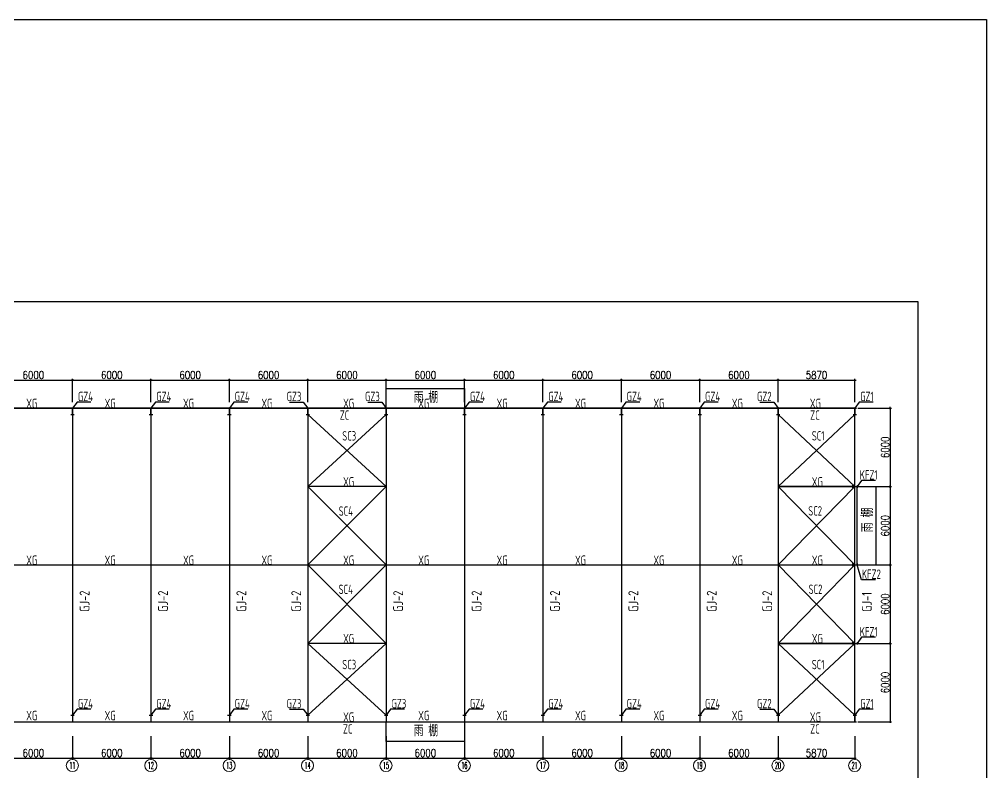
# Model space of a CAD drawing. Header units: millimetres. Extents: x 1471994 to 4527627, y -5186613 to -1927582.
# Drawn here: x 1616045 to 1690078, y -1985219 to -1927582 of the extents above; entities that cross this region are included whole.
import ezdxf
from ezdxf.enums import TextEntityAlignment as Align

# ---------------------------------------------------------------- set-up
doc = ezdxf.new("R2010")
doc.units = ezdxf.units.MM
doc.header["$LTSCALE"] = 1000
doc.header["$PDMODE"] = 34
doc.layers.add('STAIR', color=2, linetype='Continuous')
doc.layers.add('钢架', color=7, linetype='Continuous', lineweight=25)
doc.styles.add('COMPLEX', font='COMPLEX')
doc.styles.add('DIM_FONT', font='simplex.shx', dxfattribs={"width": 0.8, "bigfont": 'hztxt.shx'})
doc.styles.add('TSSD_Label', font='Tssdeng.shx', dxfattribs={"width": 0.7, "bigfont": 'hztxt.shx'})
doc.styles.add('TSSD_Rein', font='Tssdeng.shx', dxfattribs={"width": 0.7, "bigfont": 'hztxt.shx'})
doc.dimstyles.new('WGH(1)', dxfattribs={"dimscale": 1.2, "dimtxt": 100, "dimasz": 0.5, "dimexe": 75, "dimexo": 75, "dimgap": 75, "dimtad": 1, "dimdec": 0, "dimzin": 0, "dimdsep": 46, "dimtxsty": 'DIM_FONT', "dimblk1": '_DIMX', "dimblk2": '_DIMX', "dimsah": 1, "dimcen": 0.09, "dimclrd": 3, "dimclre": 3, "dimclrt": 7, "dimadec": 0, "dimazin": 0, "dimtfac": 1, "dimtdec": 0, "dimtix": 1, "dimtmove": 2, "dimatfit": 3, "dimldrblk": '_DIMX', "dimfxl": 1, "dimtolj": 1, "dimtzin": 0, "dimarcsym": 0})

# ---------------------------------------------------------------- blocks, each defined once
blk = doc.blocks.new('_DIMX')
blk.add_line((-150, 0), (150, 0))
at = {"const_width": 50}
blk.add_lwpolyline([(-70, -70), (70, 70)], dxfattribs=at)
blk = doc.blocks.new('*D177')
at = {"color": 3, "lineweight": -2}
for p, q in [((1614119, -1982431), (1614119, -1984202)), ((1620119, -1982431), (1620119, -1984202)), ((1614120, -1984112), (1620118, -1984112))]:
    blk.add_line(p, q, dxfattribs=at)
at = {"layer": 'Defpoints', "color": 0}
for p in [(1614119, -1982341), (1620119, -1982341), (1620119, -1984112)]:
    blk.add_point(p, dxfattribs=at)
at = {"color": 3, "lineweight": -2, "xscale": 0.6, "yscale": 0.6, "zscale": 0.6, "rotation": 180}
blk.add_blockref('_DIMX', (1614119, -1984112), dxfattribs=at)
at = {"color": 3, "lineweight": -2, "xscale": 0.6, "yscale": 0.6, "zscale": 0.6}
blk.add_blockref('_DIMX', (1620119, -1984112), dxfattribs=at)
at = {"color": 7, "insert": (1617119, -1983722), "char_height": 600, "attachment_point": 5, "style": 'DIM_FONT'}
blk.add_mtext('\\A1;6000', dxfattribs=at)
blk = doc.blocks.new('*D178')
at = {"color": 3, "lineweight": -2}
for p, q in [((1620119, -1982431), (1620119, -1984202)), ((1626119, -1982431), (1626119, -1984202)), ((1620120, -1984112), (1626118, -1984112))]:
    blk.add_line(p, q, dxfattribs=at)
at = {"layer": 'Defpoints', "color": 0}
for p in [(1620119, -1982341), (1626119, -1982341), (1626119, -1984112)]:
    blk.add_point(p, dxfattribs=at)
at = {"color": 3, "lineweight": -2, "xscale": 0.6, "yscale": 0.6, "zscale": 0.6, "rotation": 180}
blk.add_blockref('_DIMX', (1620119, -1984112), dxfattribs=at)
at = {"color": 3, "lineweight": -2, "xscale": 0.6, "yscale": 0.6, "zscale": 0.6}
blk.add_blockref('_DIMX', (1626119, -1984112), dxfattribs=at)
at = {"color": 7, "insert": (1623119, -1983722), "char_height": 600, "attachment_point": 5, "style": 'DIM_FONT'}
blk.add_mtext('\\A1;6000', dxfattribs=at)
blk = doc.blocks.new('*D179')
at = {"color": 3, "lineweight": -2}
for p, q in [((1626119, -1982431), (1626119, -1984202)), ((1632119, -1982431), (1632119, -1984202)), ((1626120, -1984112), (1632118, -1984112))]:
    blk.add_line(p, q, dxfattribs=at)
at = {"layer": 'Defpoints', "color": 0}
for p in [(1626119, -1982341), (1632119, -1982341), (1632119, -1984112)]:
    blk.add_point(p, dxfattribs=at)
at = {"color": 3, "lineweight": -2, "xscale": 0.6, "yscale": 0.6, "zscale": 0.6, "rotation": 180}
blk.add_blockref('_DIMX', (1626119, -1984112), dxfattribs=at)
at = {"color": 3, "lineweight": -2, "xscale": 0.6, "yscale": 0.6, "zscale": 0.6}
blk.add_blockref('_DIMX', (1632119, -1984112), dxfattribs=at)
at = {"color": 7, "insert": (1629119, -1983722), "char_height": 600, "attachment_point": 5, "style": 'DIM_FONT'}
blk.add_mtext('\\A1;6000', dxfattribs=at)
blk = doc.blocks.new('*D180')
at = {"color": 3, "lineweight": -2}
for p, q in [((1632119, -1982431), (1632119, -1984202)), ((1638119, -1982431), (1638119, -1984202)), ((1632120, -1984112), (1638118, -1984112))]:
    blk.add_line(p, q, dxfattribs=at)
at = {"layer": 'Defpoints', "color": 0}
for p in [(1632119, -1982341), (1638119, -1982341), (1638119, -1984112)]:
    blk.add_point(p, dxfattribs=at)
at = {"color": 3, "lineweight": -2, "xscale": 0.6, "yscale": 0.6, "zscale": 0.6, "rotation": 180}
blk.add_blockref('_DIMX', (1632119, -1984112), dxfattribs=at)
at = {"color": 3, "lineweight": -2, "xscale": 0.6, "yscale": 0.6, "zscale": 0.6}
blk.add_blockref('_DIMX', (1638119, -1984112), dxfattribs=at)
at = {"color": 7, "insert": (1635119, -1983722), "char_height": 600, "attachment_point": 5, "style": 'DIM_FONT'}
blk.add_mtext('\\A1;6000', dxfattribs=at)
blk = doc.blocks.new('*D181')
at = {"color": 3, "lineweight": -2}
for p, q in [((1638119, -1982431), (1638119, -1984202)), ((1644119, -1982431), (1644119, -1984202)), ((1638120, -1984112), (1644118, -1984112))]:
    blk.add_line(p, q, dxfattribs=at)
at = {"layer": 'Defpoints', "color": 0}
for p in [(1638119, -1982341), (1644119, -1982341), (1644119, -1984112)]:
    blk.add_point(p, dxfattribs=at)
at = {"color": 3, "lineweight": -2, "xscale": 0.6, "yscale": 0.6, "zscale": 0.6, "rotation": 180}
blk.add_blockref('_DIMX', (1638119, -1984112), dxfattribs=at)
at = {"color": 3, "lineweight": -2, "xscale": 0.6, "yscale": 0.6, "zscale": 0.6}
blk.add_blockref('_DIMX', (1644119, -1984112), dxfattribs=at)
at = {"color": 7, "insert": (1641119, -1983722), "char_height": 600, "attachment_point": 5, "style": 'DIM_FONT'}
blk.add_mtext('\\A1;6000', dxfattribs=at)
blk = doc.blocks.new('*D182')
at = {"color": 3, "lineweight": -2}
for p, q in [((1644119, -1982431), (1644119, -1984202)), ((1650119, -1982431), (1650119, -1984202)), ((1644120, -1984112), (1650118, -1984112))]:
    blk.add_line(p, q, dxfattribs=at)
at = {"layer": 'Defpoints', "color": 0}
for p in [(1644119, -1982341), (1650119, -1982341), (1650119, -1984112)]:
    blk.add_point(p, dxfattribs=at)
at = {"color": 3, "lineweight": -2, "xscale": 0.6, "yscale": 0.6, "zscale": 0.6, "rotation": 180}
blk.add_blockref('_DIMX', (1644119, -1984112), dxfattribs=at)
at = {"color": 3, "lineweight": -2, "xscale": 0.6, "yscale": 0.6, "zscale": 0.6}
blk.add_blockref('_DIMX', (1650119, -1984112), dxfattribs=at)
at = {"color": 7, "insert": (1647119, -1983722), "char_height": 600, "attachment_point": 5, "style": 'DIM_FONT'}
blk.add_mtext('\\A1;6000', dxfattribs=at)
blk = doc.blocks.new('*D183')
at = {"color": 3, "lineweight": -2}
for p, q in [((1650119, -1982431), (1650119, -1984202)), ((1656119, -1982431), (1656119, -1984202)), ((1650120, -1984112), (1656118, -1984112))]:
    blk.add_line(p, q, dxfattribs=at)
at = {"layer": 'Defpoints', "color": 0}
for p in [(1650119, -1982341), (1656119, -1982341), (1656119, -1984112)]:
    blk.add_point(p, dxfattribs=at)
at = {"color": 3, "lineweight": -2, "xscale": 0.6, "yscale": 0.6, "zscale": 0.6, "rotation": 180}
blk.add_blockref('_DIMX', (1650119, -1984112), dxfattribs=at)
at = {"color": 3, "lineweight": -2, "xscale": 0.6, "yscale": 0.6, "zscale": 0.6}
blk.add_blockref('_DIMX', (1656119, -1984112), dxfattribs=at)
at = {"color": 7, "insert": (1653119, -1983722), "char_height": 600, "attachment_point": 5, "style": 'DIM_FONT'}
blk.add_mtext('\\A1;6000', dxfattribs=at)
blk = doc.blocks.new('*D184')
at = {"color": 3, "lineweight": -2}
for p, q in [((1656119, -1982431), (1656119, -1984202)), ((1662119, -1982431), (1662119, -1984202)), ((1656120, -1984112), (1662118, -1984112))]:
    blk.add_line(p, q, dxfattribs=at)
at = {"layer": 'Defpoints', "color": 0}
for p in [(1656119, -1982341), (1662119, -1982341), (1662119, -1984112)]:
    blk.add_point(p, dxfattribs=at)
at = {"color": 3, "lineweight": -2, "xscale": 0.6, "yscale": 0.6, "zscale": 0.6, "rotation": 180}
blk.add_blockref('_DIMX', (1656119, -1984112), dxfattribs=at)
at = {"color": 3, "lineweight": -2, "xscale": 0.6, "yscale": 0.6, "zscale": 0.6}
blk.add_blockref('_DIMX', (1662119, -1984112), dxfattribs=at)
at = {"color": 7, "insert": (1659119, -1983722), "char_height": 600, "attachment_point": 5, "style": 'DIM_FONT'}
blk.add_mtext('\\A1;6000', dxfattribs=at)
blk = doc.blocks.new('*D185')
at = {"color": 3, "lineweight": -2}
for p, q in [((1662119, -1982431), (1662119, -1984202)), ((1668119, -1982431), (1668119, -1984202)), ((1662120, -1984112), (1668118, -1984112))]:
    blk.add_line(p, q, dxfattribs=at)
at = {"layer": 'Defpoints', "color": 0}
for p in [(1662119, -1982341), (1668119, -1982341), (1668119, -1984112)]:
    blk.add_point(p, dxfattribs=at)
at = {"color": 3, "lineweight": -2, "xscale": 0.6, "yscale": 0.6, "zscale": 0.6, "rotation": 180}
blk.add_blockref('_DIMX', (1662119, -1984112), dxfattribs=at)
at = {"color": 3, "lineweight": -2, "xscale": 0.6, "yscale": 0.6, "zscale": 0.6}
blk.add_blockref('_DIMX', (1668119, -1984112), dxfattribs=at)
at = {"color": 7, "insert": (1665119, -1983722), "char_height": 600, "attachment_point": 5, "style": 'DIM_FONT'}
blk.add_mtext('\\A1;6000', dxfattribs=at)
blk = doc.blocks.new('*D186')
at = {"color": 3, "lineweight": -2}
for p, q in [((1668119, -1982431), (1668119, -1984202)), ((1674119, -1982431), (1674119, -1984202)), ((1668120, -1984112), (1674118, -1984112))]:
    blk.add_line(p, q, dxfattribs=at)
at = {"layer": 'Defpoints', "color": 0}
for p in [(1668119, -1982341), (1674119, -1982341), (1674119, -1984112)]:
    blk.add_point(p, dxfattribs=at)
at = {"color": 3, "lineweight": -2, "xscale": 0.6, "yscale": 0.6, "zscale": 0.6, "rotation": 180}
blk.add_blockref('_DIMX', (1668119, -1984112), dxfattribs=at)
at = {"color": 3, "lineweight": -2, "xscale": 0.6, "yscale": 0.6, "zscale": 0.6}
blk.add_blockref('_DIMX', (1674119, -1984112), dxfattribs=at)
at = {"color": 7, "insert": (1671119, -1983722), "char_height": 600, "attachment_point": 5, "style": 'DIM_FONT'}
blk.add_mtext('\\A1;6000', dxfattribs=at)
blk = doc.blocks.new('*D187')
at = {"color": 3, "lineweight": -2}
for p, q in [((1674119, -1982431), (1674119, -1984202)), ((1679989, -1982431), (1679989, -1984202)), ((1674120, -1984112), (1679988, -1984112))]:
    blk.add_line(p, q, dxfattribs=at)
at = {"layer": 'Defpoints', "color": 0}
for p in [(1674119, -1982341), (1679989, -1982341), (1679989, -1984112)]:
    blk.add_point(p, dxfattribs=at)
at = {"color": 3, "lineweight": -2, "xscale": 0.6, "yscale": 0.6, "zscale": 0.6, "rotation": 180}
blk.add_blockref('_DIMX', (1674119, -1984112), dxfattribs=at)
at = {"color": 3, "lineweight": -2, "xscale": 0.6, "yscale": 0.6, "zscale": 0.6}
blk.add_blockref('_DIMX', (1679989, -1984112), dxfattribs=at)
at = {"color": 7, "insert": (1677054, -1983722), "char_height": 600, "attachment_point": 5, "style": 'DIM_FONT'}
blk.add_mtext('\\A1;5870', dxfattribs=at)
blk = doc.blocks.new('*D189')
at = {"color": 3, "lineweight": -2}
for p, q in [((1614119, -1956860), (1614119, -1955090)), ((1614120, -1955180), (1620118, -1955180)), ((1620119, -1956860), (1620119, -1955090))]:
    blk.add_line(p, q, dxfattribs=at)
at = {"layer": 'Defpoints', "color": 0}
for p in [(1620119, -1955180), (1614119, -1956950), (1620119, -1956950)]:
    blk.add_point(p, dxfattribs=at)
at = {"color": 3, "lineweight": -2, "xscale": 0.6, "yscale": 0.6, "zscale": 0.6, "rotation": 180}
blk.add_blockref('_DIMX', (1614119, -1955180), dxfattribs=at)
at = {"color": 3, "lineweight": -2, "xscale": 0.6, "yscale": 0.6, "zscale": 0.6}
blk.add_blockref('_DIMX', (1620119, -1955180), dxfattribs=at)
at = {"color": 7, "insert": (1617119, -1954790), "char_height": 600, "attachment_point": 5, "style": 'DIM_FONT'}
blk.add_mtext('\\A1;6000', dxfattribs=at)
blk = doc.blocks.new('*D190')
at = {"color": 3, "lineweight": -2}
for p, q in [((1620119, -1956860), (1620119, -1955090)), ((1620120, -1955180), (1626118, -1955180)), ((1626119, -1956860), (1626119, -1955090))]:
    blk.add_line(p, q, dxfattribs=at)
at = {"layer": 'Defpoints', "color": 0}
for p in [(1626119, -1955180), (1620119, -1956950), (1626119, -1956950)]:
    blk.add_point(p, dxfattribs=at)
at = {"color": 3, "lineweight": -2, "xscale": 0.6, "yscale": 0.6, "zscale": 0.6, "rotation": 180}
blk.add_blockref('_DIMX', (1620119, -1955180), dxfattribs=at)
at = {"color": 3, "lineweight": -2, "xscale": 0.6, "yscale": 0.6, "zscale": 0.6}
blk.add_blockref('_DIMX', (1626119, -1955180), dxfattribs=at)
at = {"color": 7, "insert": (1623119, -1954790), "char_height": 600, "attachment_point": 5, "style": 'DIM_FONT'}
blk.add_mtext('\\A1;6000', dxfattribs=at)
blk = doc.blocks.new('*D191')
at = {"color": 3, "lineweight": -2}
for p, q in [((1626119, -1956860), (1626119, -1955090)), ((1626120, -1955180), (1632118, -1955180)), ((1632119, -1956860), (1632119, -1955090))]:
    blk.add_line(p, q, dxfattribs=at)
at = {"layer": 'Defpoints', "color": 0}
for p in [(1632119, -1955180), (1626119, -1956950), (1632119, -1956950)]:
    blk.add_point(p, dxfattribs=at)
at = {"color": 3, "lineweight": -2, "xscale": 0.6, "yscale": 0.6, "zscale": 0.6, "rotation": 180}
blk.add_blockref('_DIMX', (1626119, -1955180), dxfattribs=at)
at = {"color": 3, "lineweight": -2, "xscale": 0.6, "yscale": 0.6, "zscale": 0.6}
blk.add_blockref('_DIMX', (1632119, -1955180), dxfattribs=at)
at = {"color": 7, "insert": (1629119, -1954790), "char_height": 600, "attachment_point": 5, "style": 'DIM_FONT'}
blk.add_mtext('\\A1;6000', dxfattribs=at)
blk = doc.blocks.new('*D192')
at = {"color": 3, "lineweight": -2}
for p, q in [((1632119, -1956860), (1632119, -1955090)), ((1632120, -1955180), (1638118, -1955180)), ((1638119, -1956860), (1638119, -1955090))]:
    blk.add_line(p, q, dxfattribs=at)
at = {"layer": 'Defpoints', "color": 0}
for p in [(1638119, -1955180), (1632119, -1956950), (1638119, -1956950)]:
    blk.add_point(p, dxfattribs=at)
at = {"color": 3, "lineweight": -2, "xscale": 0.6, "yscale": 0.6, "zscale": 0.6, "rotation": 180}
blk.add_blockref('_DIMX', (1632119, -1955180), dxfattribs=at)
at = {"color": 3, "lineweight": -2, "xscale": 0.6, "yscale": 0.6, "zscale": 0.6}
blk.add_blockref('_DIMX', (1638119, -1955180), dxfattribs=at)
at = {"color": 7, "insert": (1635119, -1954790), "char_height": 600, "attachment_point": 5, "style": 'DIM_FONT'}
blk.add_mtext('\\A1;6000', dxfattribs=at)
blk = doc.blocks.new('*D193')
at = {"color": 3, "lineweight": -2}
for p, q in [((1638119, -1956860), (1638119, -1955090)), ((1638120, -1955180), (1644118, -1955180)), ((1644119, -1956860), (1644119, -1955090))]:
    blk.add_line(p, q, dxfattribs=at)
at = {"layer": 'Defpoints', "color": 0}
for p in [(1644119, -1955180), (1638119, -1956950), (1644119, -1956950)]:
    blk.add_point(p, dxfattribs=at)
at = {"color": 3, "lineweight": -2, "xscale": 0.6, "yscale": 0.6, "zscale": 0.6, "rotation": 180}
blk.add_blockref('_DIMX', (1638119, -1955180), dxfattribs=at)
at = {"color": 3, "lineweight": -2, "xscale": 0.6, "yscale": 0.6, "zscale": 0.6}
blk.add_blockref('_DIMX', (1644119, -1955180), dxfattribs=at)
at = {"color": 7, "insert": (1641119, -1954790), "char_height": 600, "attachment_point": 5, "style": 'DIM_FONT'}
blk.add_mtext('\\A1;6000', dxfattribs=at)
blk = doc.blocks.new('*D194')
at = {"color": 3, "lineweight": -2}
for p, q in [((1644119, -1956860), (1644119, -1955090)), ((1644120, -1955180), (1650118, -1955180)), ((1650119, -1956860), (1650119, -1955090))]:
    blk.add_line(p, q, dxfattribs=at)
at = {"layer": 'Defpoints', "color": 0}
for p in [(1650119, -1955180), (1644119, -1956950), (1650119, -1956950)]:
    blk.add_point(p, dxfattribs=at)
at = {"color": 3, "lineweight": -2, "xscale": 0.6, "yscale": 0.6, "zscale": 0.6, "rotation": 180}
blk.add_blockref('_DIMX', (1644119, -1955180), dxfattribs=at)
at = {"color": 3, "lineweight": -2, "xscale": 0.6, "yscale": 0.6, "zscale": 0.6}
blk.add_blockref('_DIMX', (1650119, -1955180), dxfattribs=at)
at = {"color": 7, "insert": (1647119, -1954790), "char_height": 600, "attachment_point": 5, "style": 'DIM_FONT'}
blk.add_mtext('\\A1;6000', dxfattribs=at)
blk = doc.blocks.new('*D195')
at = {"color": 3, "lineweight": -2}
for p, q in [((1650119, -1956860), (1650119, -1955090)), ((1650120, -1955180), (1656118, -1955180)), ((1656119, -1956860), (1656119, -1955090))]:
    blk.add_line(p, q, dxfattribs=at)
at = {"layer": 'Defpoints', "color": 0}
for p in [(1656119, -1955180), (1650119, -1956950), (1656119, -1956950)]:
    blk.add_point(p, dxfattribs=at)
at = {"color": 3, "lineweight": -2, "xscale": 0.6, "yscale": 0.6, "zscale": 0.6, "rotation": 180}
blk.add_blockref('_DIMX', (1650119, -1955180), dxfattribs=at)
at = {"color": 3, "lineweight": -2, "xscale": 0.6, "yscale": 0.6, "zscale": 0.6}
blk.add_blockref('_DIMX', (1656119, -1955180), dxfattribs=at)
at = {"color": 7, "insert": (1653119, -1954790), "char_height": 600, "attachment_point": 5, "style": 'DIM_FONT'}
blk.add_mtext('\\A1;6000', dxfattribs=at)
blk = doc.blocks.new('*D196')
at = {"color": 3, "lineweight": -2}
for p, q in [((1656119, -1956860), (1656119, -1955090)), ((1656120, -1955180), (1662118, -1955180)), ((1662119, -1956860), (1662119, -1955090))]:
    blk.add_line(p, q, dxfattribs=at)
at = {"layer": 'Defpoints', "color": 0}
for p in [(1662119, -1955180), (1656119, -1956950), (1662119, -1956950)]:
    blk.add_point(p, dxfattribs=at)
at = {"color": 3, "lineweight": -2, "xscale": 0.6, "yscale": 0.6, "zscale": 0.6, "rotation": 180}
blk.add_blockref('_DIMX', (1656119, -1955180), dxfattribs=at)
at = {"color": 3, "lineweight": -2, "xscale": 0.6, "yscale": 0.6, "zscale": 0.6}
blk.add_blockref('_DIMX', (1662119, -1955180), dxfattribs=at)
at = {"color": 7, "insert": (1659119, -1954790), "char_height": 600, "attachment_point": 5, "style": 'DIM_FONT'}
blk.add_mtext('\\A1;6000', dxfattribs=at)
blk = doc.blocks.new('*D197')
at = {"color": 3, "lineweight": -2}
for p, q in [((1662119, -1956860), (1662119, -1955090)), ((1662120, -1955180), (1668118, -1955180)), ((1668119, -1956860), (1668119, -1955090))]:
    blk.add_line(p, q, dxfattribs=at)
at = {"layer": 'Defpoints', "color": 0}
for p in [(1668119, -1955180), (1662119, -1956950), (1668119, -1956950)]:
    blk.add_point(p, dxfattribs=at)
at = {"color": 3, "lineweight": -2, "xscale": 0.6, "yscale": 0.6, "zscale": 0.6, "rotation": 180}
blk.add_blockref('_DIMX', (1662119, -1955180), dxfattribs=at)
at = {"color": 3, "lineweight": -2, "xscale": 0.6, "yscale": 0.6, "zscale": 0.6}
blk.add_blockref('_DIMX', (1668119, -1955180), dxfattribs=at)
at = {"color": 7, "insert": (1665119, -1954790), "char_height": 600, "attachment_point": 5, "style": 'DIM_FONT'}
blk.add_mtext('\\A1;6000', dxfattribs=at)
blk = doc.blocks.new('*D198')
at = {"color": 3, "lineweight": -2}
for p, q in [((1668119, -1956860), (1668119, -1955090)), ((1668120, -1955180), (1674118, -1955180)), ((1674119, -1956860), (1674119, -1955090))]:
    blk.add_line(p, q, dxfattribs=at)
at = {"layer": 'Defpoints', "color": 0}
for p in [(1674119, -1955180), (1668119, -1956950), (1674119, -1956950)]:
    blk.add_point(p, dxfattribs=at)
at = {"color": 3, "lineweight": -2, "xscale": 0.6, "yscale": 0.6, "zscale": 0.6, "rotation": 180}
blk.add_blockref('_DIMX', (1668119, -1955180), dxfattribs=at)
at = {"color": 3, "lineweight": -2, "xscale": 0.6, "yscale": 0.6, "zscale": 0.6}
blk.add_blockref('_DIMX', (1674119, -1955180), dxfattribs=at)
at = {"color": 7, "insert": (1671119, -1954790), "char_height": 600, "attachment_point": 5, "style": 'DIM_FONT'}
blk.add_mtext('\\A1;6000', dxfattribs=at)
blk = doc.blocks.new('*D199')
at = {"color": 3, "lineweight": -2}
for p, q in [((1674119, -1956860), (1674119, -1955090)), ((1674120, -1955180), (1679988, -1955180)), ((1679989, -1956860), (1679989, -1955090))]:
    blk.add_line(p, q, dxfattribs=at)
at = {"layer": 'Defpoints', "color": 0}
for p in [(1679989, -1955180), (1674119, -1956950), (1679989, -1956950)]:
    blk.add_point(p, dxfattribs=at)
at = {"color": 3, "lineweight": -2, "xscale": 0.6, "yscale": 0.6, "zscale": 0.6, "rotation": 180}
blk.add_blockref('_DIMX', (1674119, -1955180), dxfattribs=at)
at = {"color": 3, "lineweight": -2, "xscale": 0.6, "yscale": 0.6, "zscale": 0.6}
blk.add_blockref('_DIMX', (1679989, -1955180), dxfattribs=at)
at = {"color": 7, "insert": (1677054, -1954790), "char_height": 600, "attachment_point": 5, "style": 'DIM_FONT'}
blk.add_mtext('\\A1;5870', dxfattribs=at)
blk = doc.blocks.new('*D229')
at = {"color": 3, "lineweight": -2}
for p, q in [((1680209, -1957326), (1682791, -1957326)), ((1682701, -1957326), (1682701, -1963325)), ((1680079, -1963326), (1682791, -1963326))]:
    blk.add_line(p, q, dxfattribs=at)
at = {"layer": 'Defpoints', "color": 0}
for p in [(1680119, -1957326), (1679989, -1963326), (1682701, -1963326)]:
    blk.add_point(p, dxfattribs=at)
at = {"color": 3, "lineweight": -2, "xscale": 0.6, "yscale": 0.6, "zscale": 0.6}
for p, rotation in [((1682701, -1957326), 90), ((1682701, -1963326), 270)]:
    blk.add_blockref('_DIMX', p, dxfattribs=dict(at, rotation=rotation))
at = {"color": 7, "insert": (1682311, -1960326), "char_height": 600, "attachment_point": 5, "rotation": 90, "style": 'DIM_FONT'}
blk.add_mtext('\\A1;6000', dxfattribs=at)
blk = doc.blocks.new('*D230')
at = {"color": 3, "lineweight": -2}
for p, q in [((1680079, -1963326), (1682791, -1963326)), ((1682701, -1963326), (1682701, -1969325)), ((1680079, -1969326), (1682791, -1969326))]:
    blk.add_line(p, q, dxfattribs=at)
at = {"layer": 'Defpoints', "color": 0}
for p in [(1679989, -1963326), (1679989, -1969326), (1682701, -1969326)]:
    blk.add_point(p, dxfattribs=at)
at = {"color": 3, "lineweight": -2, "xscale": 0.6, "yscale": 0.6, "zscale": 0.6}
for p, rotation in [((1682701, -1963326), 90), ((1682701, -1969326), 270)]:
    blk.add_blockref('_DIMX', p, dxfattribs=dict(at, rotation=rotation))
at = {"color": 7, "insert": (1682311, -1966326), "char_height": 600, "attachment_point": 5, "rotation": 90, "style": 'DIM_FONT'}
blk.add_mtext('\\A1;6000', dxfattribs=at)
blk = doc.blocks.new('*D231')
at = {"color": 3, "lineweight": -2}
for p, q in [((1680079, -1969326), (1682791, -1969326)), ((1682701, -1969326), (1682701, -1975325)), ((1680079, -1975326), (1682791, -1975326))]:
    blk.add_line(p, q, dxfattribs=at)
at = {"layer": 'Defpoints', "color": 0}
for p in [(1679989, -1969326), (1679989, -1975326), (1682701, -1975326)]:
    blk.add_point(p, dxfattribs=at)
at = {"color": 3, "lineweight": -2, "xscale": 0.6, "yscale": 0.6, "zscale": 0.6}
for p, rotation in [((1682701, -1969326), 90), ((1682701, -1975326), 270)]:
    blk.add_blockref('_DIMX', p, dxfattribs=dict(at, rotation=rotation))
at = {"color": 7, "insert": (1682311, -1972326), "char_height": 600, "attachment_point": 5, "rotation": 90, "style": 'DIM_FONT'}
blk.add_mtext('\\A1;6000', dxfattribs=at)
blk = doc.blocks.new('*D232')
at = {"color": 3, "lineweight": -2}
for p, q in [((1680079, -1975326), (1682791, -1975326)), ((1682701, -1975326), (1682701, -1981325)), ((1680209, -1981326), (1682791, -1981326))]:
    blk.add_line(p, q, dxfattribs=at)
at = {"layer": 'Defpoints', "color": 0}
for p in [(1679989, -1975326), (1680119, -1981326), (1682701, -1981326)]:
    blk.add_point(p, dxfattribs=at)
at = {"color": 3, "lineweight": -2, "xscale": 0.6, "yscale": 0.6, "zscale": 0.6}
for p, rotation in [((1682701, -1975326), 90), ((1682701, -1981326), 270)]:
    blk.add_blockref('_DIMX', p, dxfattribs=dict(at, rotation=rotation))
at = {"color": 7, "insert": (1682311, -1978326), "char_height": 600, "attachment_point": 5, "rotation": 90, "style": 'DIM_FONT'}
blk.add_mtext('\\A1;6000', dxfattribs=at)
blk = doc.blocks.new('轴线标号')
at = {"lineweight": 13}
blk.add_circle((0, 0), 0.5, dxfattribs=at)
at = {"layer": '钢架', "lineweight": 13, "style": 'COMPLEX', "width": 1.041667}
blk.add_attdef('A', text='', height=0.56, dxfattribs=at).set_placement((-0.25, -0.28), (0.25, -0.28), align=Align.FIT)

msp = doc.modelspace()

# ---------------------------------------------------------------- linework, layer by layer
for p, q in [((1679988.9, -1957325.9), (1560248.9, -1957325.9)), ((1560248.9, -1957325.9), (1679988.9, -1957325.9)), ((1619988.9, -1957325.9), (1620248.9, -1957325.9)), ((1619988.9, -1957325.9), (1620248.9, -1957325.9)), ((1620459.6, -1956861.7), (1620118.9, -1957325.9)), ((1620118.9, -1957325.9), (1620118.9, -1981325.9)), ((1620118.9, -1957825.9), (1620118.9, -1957325.9)), ((1620118.9, -1957325.9), (1620118.9, -1957825.9)), ((1621521.5, -1956861.7), (1620459.6, -1956861.7)), ((1625988.9, -1957325.9), (1626248.9, -1957325.9)), ((1625988.9, -1957325.9), (1626248.9, -1957325.9)), ((1626459.6, -1956861.7), (1626118.9, -1957325.9)), ((1626118.9, -1957325.9), (1626118.9, -1981325.9)), ((1626118.9, -1957825.9), (1626118.9, -1957325.9)), ((1626118.9, -1957325.9), (1626118.9, -1957825.9)), ((1627521.5, -1956861.7), (1626459.6, -1956861.7)), ((1631988.9, -1957325.9), (1632248.9, -1957325.9)), ((1631988.9, -1957325.9), (1632248.9, -1957325.9)), ((1632459.6, -1956861.7), (1632118.9, -1957325.9)), ((1632118.9, -1957325.9), (1632118.9, -1981325.9)), ((1632118.9, -1957825.9), (1632118.9, -1957325.9)), ((1632118.9, -1957325.9), (1632118.9, -1957825.9)), ((1633521.5, -1956861.7), (1632459.6, -1956861.7)), ((1636716.3, -1956861.7), (1637778.2, -1956861.7)), ((1637778.2, -1956861.7), (1638118.9, -1957325.9)), ((1637988.9, -1957325.9), (1638248.9, -1957325.9)), ((1637988.9, -1957325.9), (1638248.9, -1957325.9)), ((1638118.9, -1957325.9), (1638118.9, -1981325.9)), ((1638118.9, -1957825.9), (1638118.9, -1957325.9)), ((1638118.9, -1957325.9), (1638118.9, -1957825.9)), ((1642716.3, -1956861.7), (1643778.2, -1956861.7)), ((1643778.2, -1956861.7), (1644118.9, -1957325.9)), ((1643988.9, -1957325.9), (1644248.9, -1957325.9)), ((1643988.9, -1957325.9), (1644248.9, -1957325.9)), ((1644118.9, -1957325.9), (1644118.9, -1981325.9)), ((1644118.9, -1957825.9), (1644118.9, -1957325.9)), ((1644118.9, -1957325.9), (1644118.9, -1957825.9)), ((1649988.9, -1957325.9), (1650248.9, -1957325.9)), ((1649988.9, -1957325.9), (1650248.9, -1957325.9)), ((1650459.6, -1956861.7), (1650118.9, -1957325.9)), ((1650118.9, -1957325.9), (1650118.9, -1981325.9)), ((1650118.9, -1957825.9), (1650118.9, -1957325.9)), ((1650118.9, -1957325.9), (1650118.9, -1957825.9)), ((1651521.5, -1956861.7), (1650459.6, -1956861.7)), ((1655988.9, -1957325.9), (1656248.9, -1957325.9)), ((1655988.9, -1957325.9), (1656248.9, -1957325.9)), ((1656459.6, -1956861.7), (1656118.9, -1957325.9)), ((1656118.9, -1957325.9), (1656118.9, -1981325.9)), ((1656118.9, -1957825.9), (1656118.9, -1957325.9)), ((1656118.9, -1957325.9), (1656118.9, -1957825.9)), ((1657521.5, -1956861.7), (1656459.6, -1956861.7)), ((1661988.9, -1957325.9), (1662248.9, -1957325.9)), ((1661988.9, -1957325.9), (1662248.9, -1957325.9)), ((1662459.6, -1956861.7), (1662118.9, -1957325.9)), ((1662118.9, -1957325.9), (1662118.9, -1981325.9)), ((1662118.9, -1957825.9), (1662118.9, -1957325.9)), ((1662118.9, -1957325.9), (1662118.9, -1957825.9)), ((1663521.5, -1956861.7), (1662459.6, -1956861.7)), ((1667988.9, -1957325.9), (1668248.9, -1957325.9)), ((1667988.9, -1957325.9), (1668248.9, -1957325.9)), ((1668459.6, -1956861.7), (1668118.9, -1957325.9)), ((1668118.9, -1957325.9), (1668118.9, -1981325.9)), ((1668118.9, -1957825.9), (1668118.9, -1957325.9)), ((1668118.9, -1957325.9), (1668118.9, -1957825.9)), ((1669521.5, -1956861.7), (1668459.6, -1956861.7)), ((1672716.3, -1956861.7), (1673778.2, -1956861.7)), ((1673778.2, -1956861.7), (1674118.9, -1957325.9)), ((1673988.9, -1957325.9), (1674248.9, -1957325.9)), ((1673988.9, -1957325.9), (1674248.9, -1957325.9)), ((1674118.9, -1957325.9), (1674118.9, -1981325.9)), ((1674118.9, -1957825.9), (1674118.9, -1957325.9)), ((1674118.9, -1957325.9), (1674118.9, -1957825.9)), ((1679858.9, -1957325.9), (1680118.9, -1957325.9)), ((1679858.9, -1957325.9), (1680118.9, -1957325.9)), ((1680329.6, -1956861.7), (1679988.9, -1957325.9)), ((1679988.9, -1981325.9), (1679988.9, -1957325.9)), ((1679988.9, -1957825.9), (1679988.9, -1957325.9)), ((1679988.9, -1957325.9), (1679988.9, -1957825.9)), ((1681391.5, -1956861.7), (1680329.6, -1956861.7)), ((1619988.9, -1957825.9), (1620248.9, -1957825.9)), ((1619988.9, -1957825.9), (1620248.9, -1957825.9)), ((1625988.9, -1957825.9), (1626248.9, -1957825.9)), ((1625988.9, -1957825.9), (1626248.9, -1957825.9)), ((1631988.9, -1957825.9), (1632248.9, -1957825.9)), ((1631988.9, -1957825.9), (1632248.9, -1957825.9)), ((1637988.9, -1957825.9), (1638248.9, -1957825.9)), ((1637988.9, -1957825.9), (1638248.9, -1957825.9)), ((1638118.9, -1963325.9), (1644118.9, -1957825.9)), ((1638118.9, -1957825.9), (1644118.9, -1963325.9)), ((1643988.9, -1957825.9), (1644248.9, -1957825.9)), ((1643988.9, -1957825.9), (1644248.9, -1957825.9)), ((1649988.9, -1957825.9), (1650248.9, -1957825.9)), ((1649988.9, -1957825.9), (1650248.9, -1957825.9)), ((1655988.9, -1957825.9), (1656248.9, -1957825.9)), ((1655988.9, -1957825.9), (1656248.9, -1957825.9)), ((1661988.9, -1957825.9), (1662248.9, -1957825.9)), ((1661988.9, -1957825.9), (1662248.9, -1957825.9)), ((1667988.9, -1957825.9), (1668248.9, -1957825.9)), ((1667988.9, -1957825.9), (1668248.9, -1957825.9)), ((1673988.9, -1957825.9), (1674248.9, -1957825.9)), ((1673988.9, -1957825.9), (1674248.9, -1957825.9)), ((1674118.9, -1963325.9), (1679988.9, -1957825.9)), ((1674118.9, -1957825.9), (1679988.9, -1963325.9)), ((1679858.9, -1957825.9), (1680118.9, -1957825.9)), ((1679858.9, -1957825.9), (1680118.9, -1957825.9)), ((1644118.9, -1963325.9), (1638118.9, -1963325.9)), ((1644118.9, -1969325.9), (1638118.9, -1963325.9)), ((1644118.9, -1963325.9), (1638118.9, -1969325.9)), ((1674118.9, -1963325.9), (1679988.9, -1963325.9)), ((1679988.9, -1963325.9), (1674118.9, -1963325.9)), ((1679988.9, -1969325.9), (1674118.9, -1963325.9)), ((1679988.9, -1963325.9), (1674118.9, -1969325.9)), ((1679813.9, -1963225.9), (1679813.9, -1963425.9)), ((1679813.9, -1963325.9), (1680163.9, -1963325.9)), ((1680504.6, -1962861.7), (1680163.9, -1963325.9)), ((1680163.9, -1963225.9), (1680163.9, -1963425.9)), ((1681566.5, -1962861.7), (1680504.6, -1962861.7)), ((1679813.9, -1969225.9), (1679813.9, -1969425.9)), ((1680163.9, -1969225.9), (1680163.9, -1969425.9)), ((1566118.9, -1969325.9), (1679988.9, -1969325.9)), ((1638118.9, -1975325.9), (1644118.9, -1969325.9)), ((1638118.9, -1969325.9), (1644118.9, -1975325.9)), ((1674118.9, -1975325.9), (1679988.9, -1969325.9)), ((1674118.9, -1969325.9), (1679988.9, -1975325.9)), ((1679813.9, -1969325.9), (1680163.9, -1969325.9)), ((1680504.6, -1970461.2), (1680163.9, -1969325.9)), ((1681566.5, -1970461.2), (1680504.6, -1970461.2)), ((1680504.6, -1974861.7), (1680163.9, -1975325.9)), ((1681566.5, -1974861.7), (1680504.6, -1974861.7)), ((1644118.9, -1975325.9), (1638118.9, -1975325.9)), ((1644118.9, -1980825.9), (1638118.9, -1975325.9)), ((1644118.9, -1975325.9), (1638118.9, -1980825.9)), ((1674118.9, -1975325.9), (1679988.9, -1975325.9)), ((1679988.9, -1975325.9), (1674118.9, -1975325.9)), ((1679988.9, -1980825.9), (1674118.9, -1975325.9)), ((1679988.9, -1975325.9), (1674118.9, -1980825.9)), ((1679813.9, -1975225.9), (1679813.9, -1975425.9)), ((1679813.9, -1975325.9), (1680163.9, -1975325.9)), ((1680163.9, -1975225.9), (1680163.9, -1975425.9)), ((1620459.6, -1980361.7), (1620118.9, -1980825.9)), ((1621521.5, -1980361.7), (1620459.6, -1980361.7)), ((1626459.6, -1980361.7), (1626118.9, -1980825.9)), ((1627521.5, -1980361.7), (1626459.6, -1980361.7)), ((1632459.6, -1980361.7), (1632118.9, -1980825.9)), ((1633521.5, -1980361.7), (1632459.6, -1980361.7)), ((1636716.3, -1980361.7), (1637778.2, -1980361.7)), ((1637778.2, -1980361.7), (1638118.9, -1980825.9)), ((1644459.6, -1980361.7), (1644118.9, -1980825.9)), ((1645521.5, -1980361.7), (1644459.6, -1980361.7)), ((1650459.6, -1980361.7), (1650118.9, -1980825.9)), ((1651521.5, -1980361.7), (1650459.6, -1980361.7)), ((1656459.6, -1980361.7), (1656118.9, -1980825.9)), ((1657521.5, -1980361.7), (1656459.6, -1980361.7)), ((1662459.6, -1980361.7), (1662118.9, -1980825.9)), ((1663521.5, -1980361.7), (1662459.6, -1980361.7)), ((1668459.6, -1980361.7), (1668118.9, -1980825.9)), ((1669521.5, -1980361.7), (1668459.6, -1980361.7)), ((1672716.3, -1980361.7), (1673778.2, -1980361.7)), ((1673778.2, -1980361.7), (1674118.9, -1980825.9)), ((1680329.6, -1980361.7), (1679988.9, -1980825.9)), ((1681391.5, -1980361.7), (1680329.6, -1980361.7)), ((1619988.9, -1980825.9), (1620248.9, -1980825.9)), ((1620118.9, -1980825.9), (1620118.9, -1981325.9)), ((1625988.9, -1980825.9), (1626248.9, -1980825.9)), ((1626118.9, -1980825.9), (1626118.9, -1981325.9)), ((1631988.9, -1980825.9), (1632248.9, -1980825.9)), ((1632118.9, -1980825.9), (1632118.9, -1981325.9)), ((1637988.9, -1980825.9), (1638248.9, -1980825.9)), ((1638118.9, -1980825.9), (1638118.9, -1981325.9)), ((1643988.9, -1980825.9), (1644248.9, -1980825.9)), ((1644118.9, -1980825.9), (1644118.9, -1981325.9)), ((1649988.9, -1980825.9), (1650248.9, -1980825.9)), ((1650118.9, -1980825.9), (1650118.9, -1981325.9)), ((1655988.9, -1980825.9), (1656248.9, -1980825.9)), ((1656118.9, -1980825.9), (1656118.9, -1981325.9)), ((1661988.9, -1980825.9), (1662248.9, -1980825.9)), ((1662118.9, -1980825.9), (1662118.9, -1981325.9)), ((1667988.9, -1980825.9), (1668248.9, -1980825.9)), ((1668118.9, -1980825.9), (1668118.9, -1981325.9)), ((1673988.9, -1980825.9), (1674248.9, -1980825.9)), ((1674118.9, -1980825.9), (1674118.9, -1981325.9)), ((1679858.9, -1980825.9), (1680118.9, -1980825.9)), ((1679988.9, -1980825.9), (1679988.9, -1981325.9)), ((1560248.9, -1981325.9), (1679988.9, -1981325.9)), ((1619988.9, -1981325.9), (1620248.9, -1981325.9)), ((1625988.9, -1981325.9), (1626248.9, -1981325.9)), ((1631988.9, -1981325.9), (1632248.9, -1981325.9)), ((1637988.9, -1981325.9), (1638248.9, -1981325.9)), ((1643988.9, -1981325.9), (1644248.9, -1981325.9)), ((1649988.9, -1981325.9), (1650248.9, -1981325.9)), ((1655988.9, -1981325.9), (1656248.9, -1981325.9)), ((1661988.9, -1981325.9), (1662248.9, -1981325.9)), ((1667988.9, -1981325.9), (1668248.9, -1981325.9)), ((1673988.9, -1981325.9), (1674248.9, -1981325.9)), ((1679858.9, -1981325.9), (1680118.9, -1981325.9))]:
    msp.add_line(p, q)
for points in [[(1471994, -1927581.7), (1690077.8, -1927581.7), (1690077.8, -2025769.5), (1471994, -2025769.5)], [(1555525.7, -1949165.8), (1684804.6, -1949165.8), (1684804.6, -2008724.3), (1555525.7, -2008724.3)], [(1644118.9, -1955815.1), (1650118.9, -1955815.1), (1650118.9, -1957325.9), (1644118.9, -1957325.9)], [(1680163.9, -1963325.9), (1681589.5, -1963325.9), (1681589.5, -1969333.4), (1680163.9, -1969333.4)], [(1644118.9, -1981325.9), (1650118.9, -1981325.9), (1650118.9, -1982836.7), (1644118.9, -1982836.7)]]:
    msp.add_lwpolyline(points, close=True)

# ---------------------------------------------------------------- block references
ref = msp.add_blockref('轴线标号', (1620104.9, -1984666.1), dxfattribs=dict(xscale=-929.9952429179102, yscale=929.9952429179102, zscale=929.9952429172216))
ref.add_attrib('A', '11', dxfattribs={"layer": '钢架', "lineweight": 13, "height": 520.8, "style": 'COMPLEX', "width": 0.78125}).set_placement((1619872.4, -1984926.5), (1620337.4, -1984926.5), align=Align.FIT)
ref = msp.add_blockref('轴线标号', (1626104.9, -1984666.1), dxfattribs=dict(xscale=-929.9952429179102, yscale=929.9952429179102, zscale=929.9952429172216))
ref.add_attrib('A', '12', dxfattribs={"layer": '钢架', "lineweight": 13, "height": 520.8, "style": 'COMPLEX', "width": 0.646552}).set_placement((1625872.4, -1984926.5), (1626337.4, -1984926.5), align=Align.FIT)
ref = msp.add_blockref('轴线标号', (1632104.9, -1984666.1), dxfattribs=dict(xscale=-929.9952429179102, yscale=929.9952429179102, zscale=929.9952429172216))
ref.add_attrib('A', '13', dxfattribs={"layer": '钢架', "lineweight": 13, "height": 520.8, "style": 'COMPLEX', "width": 0.646552}).set_placement((1631872.4, -1984926.5), (1632337.4, -1984926.5), align=Align.FIT)
ref = msp.add_blockref('轴线标号', (1638104.9, -1984666.1), dxfattribs=dict(xscale=-929.9952429179102, yscale=929.9952429179102, zscale=929.9952429172216))
ref.add_attrib('A', '14', dxfattribs={"layer": '钢架', "lineweight": 13, "height": 520.8, "style": 'COMPLEX', "width": 0.604839}).set_placement((1637872.4, -1984926.5), (1638337.4, -1984926.5), align=Align.FIT)
ref = msp.add_blockref('轴线标号', (1644104.9, -1984666.1), dxfattribs=dict(xscale=-929.9952429179102, yscale=929.9952429179102, zscale=929.9952429172216))
ref.add_attrib('A', '15', dxfattribs={"layer": '钢架', "lineweight": 13, "height": 520.8, "style": 'COMPLEX', "width": 0.646552}).set_placement((1643872.4, -1984926.5), (1644337.4, -1984926.5), align=Align.FIT)
ref = msp.add_blockref('轴线标号', (1650104.9, -1984666.1), dxfattribs=dict(xscale=-929.9952429179102, yscale=929.9952429179102, zscale=929.9952429172216))
ref.add_attrib('A', '16', dxfattribs={"layer": '钢架', "lineweight": 13, "height": 520.8, "style": 'COMPLEX', "width": 0.646552}).set_placement((1649872.4, -1984926.5), (1650337.4, -1984926.5), align=Align.FIT)
ref = msp.add_blockref('轴线标号', (1656104.9, -1984666.1), dxfattribs=dict(xscale=-929.9952429179102, yscale=929.9952429179102, zscale=929.9952429172216))
ref.add_attrib('A', '17', dxfattribs={"layer": '钢架', "lineweight": 13, "height": 520.8, "style": 'COMPLEX', "width": 0.646552}).set_placement((1655872.4, -1984926.5), (1656337.4, -1984926.5), align=Align.FIT)
ref = msp.add_blockref('轴线标号', (1662104.9, -1984666.1), dxfattribs=dict(xscale=-929.9952429179102, yscale=929.9952429179102, zscale=929.9952429172216))
ref.add_attrib('A', '18', dxfattribs={"layer": '钢架', "lineweight": 13, "height": 520.8, "style": 'COMPLEX', "width": 0.646552}).set_placement((1661872.4, -1984926.5), (1662337.4, -1984926.5), align=Align.FIT)
ref = msp.add_blockref('轴线标号', (1668104.9, -1984666.1), dxfattribs=dict(xscale=-929.9952429179102, yscale=929.9952429179102, zscale=929.9952429172216))
ref.add_attrib('A', '19', dxfattribs={"layer": '钢架', "lineweight": 13, "height": 520.8, "style": 'COMPLEX', "width": 0.646552}).set_placement((1667872.4, -1984926.5), (1668337.4, -1984926.5), align=Align.FIT)
ref = msp.add_blockref('轴线标号', (1674104.9, -1984666.1), dxfattribs=dict(xscale=-929.9952429179102, yscale=929.9952429179102, zscale=929.9952429172216))
ref.add_attrib('A', '20', dxfattribs={"layer": '钢架', "lineweight": 13, "height": 520.8, "style": 'COMPLEX', "width": 0.551471}).set_placement((1673872.4, -1984926.5), (1674337.4, -1984926.5), align=Align.FIT)
ref = msp.add_blockref('轴线标号', (1679974.9, -1984666.1), dxfattribs=dict(xscale=-929.9952429179102, yscale=929.9952429179102, zscale=929.9952429172216))
ref.add_attrib('A', '21', dxfattribs={"layer": '钢架', "lineweight": 13, "height": 520.8, "style": 'COMPLEX', "width": 0.646552}).set_placement((1679742.4, -1984926.5), (1680207.4, -1984926.5), align=Align.FIT)

# ---------------------------------------------------------------- texts
at = {"lineweight": -3, "style": 'TSSD_Label', "width": 0.7}
for s, height, p in [('XG', 719.5, (1616572.9, -1957325.9)), ('GZ4', 719.5, (1620529.2, -1956795.3)), ('XG', 719.5, (1622572.9, -1957325.9)), ('GZ4', 719.5, (1626529.2, -1956795.3)), ('XG', 719.5, (1628572.9, -1957325.9)), ('GZ4', 719.5, (1632529.2, -1956795.3)), ('XG', 719.5, (1634572.9, -1957325.9)), ('GZ3', 719.5, (1636504.6, -1956795.3)), ('XG', 719.5, (1640825.5, -1957325.9)), ('GZ3', 719.5, (1642504.6, -1956795.3)), ('雨 棚', 863.4, (1646224.7, -1956923.9)), ('XG', 719.5, (1646572.9, -1957325.9)), ('GZ4', 719.5, (1650529.2, -1956795.3)), ('XG', 719.5, (1652572.9, -1957325.9)), ('GZ4', 719.5, (1656529.2, -1956795.3)), ('XG', 719.5, (1658572.9, -1957325.9)), ('GZ4', 719.5, (1662529.2, -1956795.3)), ('XG', 719.5, (1664572.9, -1957325.9)), ('GZ4', 719.5, (1668529.2, -1956795.3)), ('XG', 719.5, (1670572.9, -1957325.9)), ('GZ2', 719.5, (1672504.6, -1956795.3)), ('XG', 719.5, (1676546.1, -1957325.9)), ('GZ1', 719.5, (1680399.2, -1956795.3)), ('ZC', 719.5, (1640572.9, -1958220.3)), ('ZC', 719.5, (1676572.9, -1958220.3)), ('SC3', 719.5, (1640760.5, -1959808.5)), ('SC1', 719.5, (1676695.5, -1959808.5)), ('KFZ1', 719.5, (1680366.9, -1962795.3)), ('XG', 719.5, (1640825.5, -1963325.9)), ('XG', 719.5, (1676695.5, -1963325.9)), ('SC4', 719.5, (1640486.9, -1965566.5)), ('SC2', 719.5, (1676424.3, -1965546.7)), ('XG', 719.5, (1616572.9, -1969325.9)), ('XG', 719.5, (1622572.9, -1969325.9)), ('XG', 719.5, (1628572.9, -1969325.9)), ('XG', 719.5, (1634572.9, -1969325.9)), ('XG', 719.5, (1640825.5, -1969325.9)), ('XG', 719.5, (1646572.9, -1969325.9)), ('XG', 719.5, (1652572.9, -1969325.9)), ('XG', 719.5, (1658572.9, -1969325.9)), ('XG', 719.5, (1664572.9, -1969325.9)), ('XG', 719.5, (1670572.9, -1969325.9)), ('XG', 719.5, (1676695.5, -1969325.9)), ('KFZ2', 719.5, (1680528.7, -1970394.7)), ('SC4', 719.5, (1640481.5, -1971553.6)), ('SC2', 719.5, (1676451.7, -1971545.8)), ('KFZ1', 719.5, (1680366.9, -1974795.3)), ('XG', 719.5, (1640825.5, -1975325.9)), ('XG', 719.5, (1676695.5, -1975325.9)), ('SC3', 719.5, (1640760.5, -1977308.5)), ('SC1', 719.5, (1676695.5, -1977308.5)), ('GZ4', 719.5, (1620529.2, -1980295.3)), ('GZ4', 719.5, (1626529.2, -1980295.3)), ('GZ4', 719.5, (1632529.2, -1980295.3)), ('GZ3', 719.5, (1636504.6, -1980295.3)), ('GZ3', 719.5, (1644529.2, -1980295.3)), ('GZ4', 719.5, (1650529.2, -1980295.3)), ('GZ4', 719.5, (1656529.2, -1980295.3)), ('GZ4', 719.5, (1662529.2, -1980295.3)), ('GZ4', 719.5, (1668529.2, -1980295.3)), ('GZ2', 719.5, (1672504.6, -1980295.3)), ('GZ1', 719.5, (1680399.2, -1980295.3)), ('XG', 719.5, (1616572.9, -1981211)), ('XG', 719.5, (1622572.9, -1981211)), ('XG', 719.5, (1628572.9, -1981211)), ('XG', 719.5, (1634572.9, -1981211)), ('XG', 719.5, (1640825.5, -1981325.9)), ('XG', 719.5, (1646572.9, -1981211)), ('XG', 719.5, (1652572.9, -1981211)), ('XG', 719.5, (1658572.9, -1981211)), ('XG', 719.5, (1664572.9, -1981211)), ('XG', 719.5, (1670572.9, -1981211)), ('XG', 719.5, (1676546.1, -1981325.9)), ('ZC', 719.5, (1640814, -1982234.7)), ('雨 棚', 863.4, (1646224.7, -1982434.7)), ('ZC', 719.5, (1676572.9, -1982234.7))]:
    msp.add_text(s, height=height, dxfattribs=at).set_placement(p)
msp.add_text('雨 棚', height=863.4, rotation=90, dxfattribs=at).set_placement((1681370.5, -1966824.9))
at = {"layer": 'STAIR', "style": 'TSSD_Rein', "width": 0.8}
for s, p in [('GJ-2', (1621416.1, -1972921.4)), ('GJ-2', (1627416.1, -1972921.4)), ('GJ-2', (1633416.1, -1972921.4)), ('GJ-2', (1637613.7, -1972921.4)), ('GJ-2', (1645416.1, -1972921.4)), ('GJ-2', (1651416.1, -1972921.4)), ('GJ-2', (1657416.1, -1972921.4)), ('GJ-2', (1663416.1, -1972921.4)), ('GJ-2', (1669416.1, -1972921.4)), ('GJ-2', (1673661.7, -1972921.4)), ('GJ-1', (1681286.1, -1972921.4))]:
    msp.add_text(s, height=758.62, rotation=90, dxfattribs=at).set_placement(p)

# ---------------------------------------------------------------- dimensions: what is measured, and where the dimension line sits
for base, p1, p2, picture, middle in [((1620118.9, -1955179.7), (1614118.9, -1956950.2), (1620118.9, -1956950.2), '*D189', (1617118.9, -1954789.7)), ((1626118.9, -1955179.7), (1620118.9, -1956950.2), (1626118.9, -1956950.2), '*D190', (1623118.9, -1954789.7)), ((1632118.9, -1955179.7), (1626118.9, -1956950.2), (1632118.9, -1956950.2), '*D191', (1629118.9, -1954789.7)), ((1638118.9, -1955179.7), (1632118.9, -1956950.2), (1638118.9, -1956950.2), '*D192', (1635118.9, -1954789.7)), ((1644118.9, -1955179.7), (1638118.9, -1956950.2), (1644118.9, -1956950.2), '*D193', (1641118.9, -1954789.7)), ((1650118.9, -1955179.7), (1644118.9, -1956950.2), (1650118.9, -1956950.2), '*D194', (1647118.9, -1954789.7)), ((1656118.9, -1955179.7), (1650118.9, -1956950.2), (1656118.9, -1956950.2), '*D195', (1653118.9, -1954789.7)), ((1662118.9, -1955179.7), (1656118.9, -1956950.2), (1662118.9, -1956950.2), '*D196', (1659118.9, -1954789.7)), ((1668118.9, -1955179.7), (1662118.9, -1956950.2), (1668118.9, -1956950.2), '*D197', (1665118.9, -1954789.7)), ((1674118.9, -1955179.7), (1668118.9, -1956950.2), (1674118.9, -1956950.2), '*D198', (1671118.9, -1954789.7)), ((1679988.9, -1955179.7), (1674118.9, -1956950.2), (1679988.9, -1956950.2), '*D199', (1677053.9, -1954789.7)), ((1620118.9, -1984111.5), (1614118.9, -1982340.9), (1620118.9, -1982340.9), '*D177', (1617118.9, -1983721.5)), ((1626118.9, -1984111.5), (1620118.9, -1982340.9), (1626118.9, -1982340.9), '*D178', (1623118.9, -1983721.5)), ((1632118.9, -1984111.5), (1626118.9, -1982340.9), (1632118.9, -1982340.9), '*D179', (1629118.9, -1983721.5)), ((1638118.9, -1984111.5), (1632118.9, -1982340.9), (1638118.9, -1982340.9), '*D180', (1635118.9, -1983721.5)), ((1644118.9, -1984111.5), (1638118.9, -1982340.9), (1644118.9, -1982340.9), '*D181', (1641118.9, -1983721.5)), ((1650118.9, -1984111.5), (1644118.9, -1982340.9), (1650118.9, -1982340.9), '*D182', (1647118.9, -1983721.5)), ((1656118.9, -1984111.5), (1650118.9, -1982340.9), (1656118.9, -1982340.9), '*D183', (1653118.9, -1983721.5)), ((1662118.9, -1984111.5), (1656118.9, -1982340.9), (1662118.9, -1982340.9), '*D184', (1659118.9, -1983721.5)), ((1668118.9, -1984111.5), (1662118.9, -1982340.9), (1668118.9, -1982340.9), '*D185', (1665118.9, -1983721.5)), ((1674118.9, -1984111.5), (1668118.9, -1982340.9), (1674118.9, -1982340.9), '*D186', (1671118.9, -1983721.5)), ((1679988.9, -1984111.5), (1674118.9, -1982340.9), (1679988.9, -1982340.9), '*D187', (1677053.9, -1983721.5))]:
    dim = msp.add_linear_dim(base=base, p1=p1, p2=p2, dimstyle='WGH(1)', override={"dimtxt": 500})
    dim.commit()
    dim.dimension.update_dxf_attribs({"geometry": picture, "text_midpoint": middle})
for base, p1, p2, picture, middle in [((1682701.5, -1963325.9), (1680118.9, -1957325.9), (1679988.9, -1963325.9), '*D229', (1682311.5, -1960325.9)), ((1682701.5, -1969325.9), (1679988.9, -1963325.9), (1679988.9, -1969325.9), '*D230', (1682311.5, -1966325.9)), ((1682701.5, -1975325.9), (1679988.9, -1969325.9), (1679988.9, -1975325.9), '*D231', (1682311.5, -1972325.9)), ((1682701.5, -1981325.9), (1679988.9, -1975325.9), (1680118.9, -1981325.9), '*D232', (1682311.5, -1978325.9))]:
    dim = msp.add_linear_dim(base=base, p1=p1, p2=p2, angle=90, dimstyle='WGH(1)', override={"dimtxt": 500})
    dim.commit()
    dim.dimension.update_dxf_attribs({"geometry": picture, "text_midpoint": middle})

doc.saveas('drawing.dxf')
